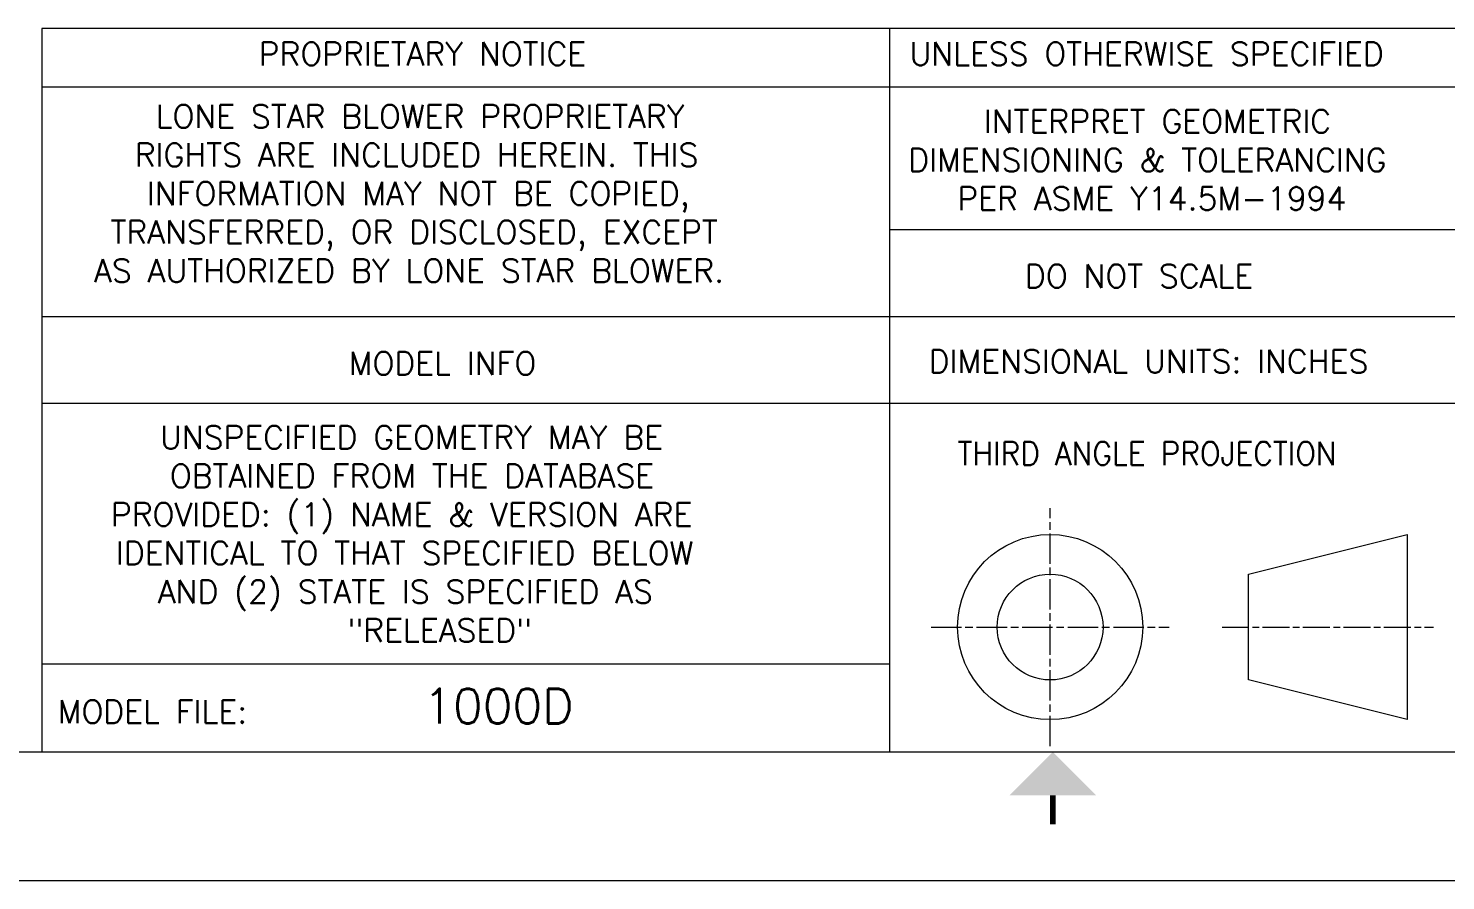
# Model space of a CAD drawing. Header units: inches. Extents: x -48 to 250, y -21 to 207.
# Drawn here: x 51.3 to 120.8, y -20.5 to 21.3 of the extents above; entities that cross this region are included whole.
import ezdxf
from ezdxf.enums import TextEntityAlignment as Align

# ---------------------------------------------------------------- set-up
doc = ezdxf.new("R2010")
doc.units = ezdxf.units.IN
doc.header["$MEASUREMENT"] = 0
doc.linetypes.add('CHAIN', pattern=[0.7087, 0.4724, -0.0591, 0.1181, -0.0591])
doc.layers.add('Title Block', color=7, linetype='Continuous')
doc.styles.add('ACANSTS', font='romans.shx', dxfattribs={"height": 1})
doc.styles.add('Roman', font='romans')

# ---------------------------------------------------------------- blocks, each defined once
blk = doc.blocks.new('LONE STAR BLOWER TITLE BLOCK (SIZE A)')
at = {"layer": 'Title Block', "lineweight": 15}
for p, q in [((23.125, 3.3125), (7.9451, 3.3125)), ((7.9451, 3.3125), (7.9451, 0.5)), ((23.125, 3.3125), (9.0934, 3.3125)), ((11.2399, 3.3125), (11.2399, 0.5)), ((13.4489, 3.0833), (7.9451, 3.0833)), ((17.3, 2.5291), (11.2399, 2.5291)), ((17.3, 2.1916), (7.9451, 2.1916)), ((17.3, 1.8541), (7.9451, 1.8541)), ((12.6353, 1.1911), (13.2521, 1.3453)), ((13.2521, 1.3453), (13.2521, 0.6257)), ((12.6353, 0.7799), (12.6353, 1.1911)), ((11.2399, 0.8416), (7.9451, 0.8416)), ((13.2521, 0.6257), (12.6353, 0.7799)), ((0.5, 0.5), (23.125, 0.5)), ((0, 0), (23.625, 0))]:
    blk.add_line(p, q, dxfattribs=at)
at = {"layer": 'Title Block', "linetype": 'CHAIN', "lineweight": 15, "ltscale": 0.249886}
for p, q in [((11.8643, 0.5229), (11.8643, 1.4481)), ((11.4017, 0.9855), (12.3269, 0.9855))]:
    blk.add_line(p, q, dxfattribs=at)
at = {"layer": 'Title Block', "linetype": 'CHAIN', "lineweight": 15, "ltscale": 0.22211}
blk.add_line((12.5325, 0.9855), (13.3549, 0.9855), dxfattribs=at)
at = {"layer": 'Title Block', "lineweight": 15, "const_width": 0.0225}
blk.add_lwpolyline([(11.875, 0.2188), (11.875, 0.3313)], dxfattribs=at)
at = {"layer": 'Title Block', "lineweight": 15}
for radius in [0.3598, 0.2056]:
    blk.add_circle((11.8643, 0.9855), radius, dxfattribs=at)
blk.add_solid([(11.7063, 0.3313), (12.0437, 0.3313), (11.875, 0.5)], dxfattribs=at)
at = {"layer": 'Title Block', "lineweight": 15, "style": 'ACANSTS', "width": 0.942857}
blk.add_text('THIRD ANGLE PROJECTION', height=0.09, dxfattribs=at).set_placement((11.5047, 1.6154))
at = {"layer": 'Title Block', "lineweight": 15, "char_height": 0.09, "attachment_point": 1, "style": 'Roman'}
for s, width, insert in [('PROPRIETARY NOTICE', 1.446871, (8.7881, 3.2585)), ('UNLESS OTHERWISE SPECIFIED', 2.301064, (11.3178, 3.2585)), ('\\pi0.24715;LONE STAR BLOWER PROPRIETARY \\P\\pi0.16572;RIGHTS ARE INCLUDED HEREIN. THIS \\P\\pi0.21286;INFORMATION MAY NOT BE COPIED, \\P\\pi0.07143;TRANSFERRED, OR DISCLOSED, EXCEPT \\P\\pi0.00715;AS AUTHORIZED BY LONE STAR BLOWER.', 2.821441, (8.1406, 3.0158)), ('\\pi0.31689;INTERPRET GEOMETRIC \\P\\pi0.02332;DIMENSIONING & TOLERANCING \\P\\pi0.21404;PER ASME Y14.5M-1994', 2.125214, (11.2899, 2.9962)), ('DO NOT SCALE', 2.301064, (11.7668, 2.3946)), ('MODEL INFO', 1.446871, (9.138, 2.0557)), ('DIMENSIONAL UNITS: INCHES', 2.301064, (11.3926, 2.0633)), ('\\pi0.33011;UNSPECIFIED GEOMETRY MAY BE \\P\\pi0.36868;OBTAINED FROM THE DATABASE \\P\\pi0.1394;PROVIDED: (1) NAME & VERSION ARE \\P\\pi0.15868;IDENTICAL TO THAT SPECIFIED BELOW \\P\\pi0.32154;AND (2) STATE IS SPECIFIED AS \\P\\pi1.05868;"RELEASED"', 2.871652, (8.0742, 1.7682)), ('MODEL FILE:', 1.446871, (8.0065, 0.702))]:
    blk.add_mtext_dynamic_manual_height_columns(s, width=width, gutter_width=1.25, heights=[0], dxfattribs=dict(at, insert=insert))
at = {"layer": 'Title Block', "lineweight": 15, "style": 'ACANSTS'}
for tag, p, height in [('DRAWN_DATE', (15.5145, 2.2938), 0.135), ('DRAWN_BY', (14.3692, 2.2855), 0.135), ('DRAWING_SUBTITLE', (17.5134, 1.9768), 0.2025), ('CHECKED_BY', (14.3914, 1.9397), 0.135), ('CHECK_DATE', (15.4958, 1.9404), 0.135), ('ENGINEER', (14.3854, 1.6081), 0.135), ('ENG_DATE', (15.4868, 1.6029), 0.135), ('DRAWING_SUBTITLE', (17.5109, 1.5494), 0.2025), ('MANUFACTURING', (14.3811, 1.2706), 0.135), ('MFG_DATE', (15.4879, 1.2695), 0.135), ('CONTROL', (14.3811, 0.9331), 0.135), ('CONTROL_DATE', (15.4879, 0.932), 0.135), ('CAGE_CODE', (17.7275, 0.9163), 0.135), ('MODEL_FILE_NAME', (8.2952, 0.6111), 0.135), ('APPROVED_BY', (14.3698, 0.5685), 0.135), ('APPROVAL_DATE', (15.4796, 0.5615), 0.135)]:
    blk.add_attdef(tag, p, '', height=height, dxfattribs=at)
at = {"layer": 'Title Block', "lineweight": 15, "style": 'Roman', "flags": 8}
for tag, height, p in [('DWG_NUMBER', 0.2812, (18.9096, 1.1474)), ('SCALE', 0.135, (17.9035, 0.7041)), ('SHEETNUMBER', 0.135, (21.2556, 0.7041)), ('TOTA_SHEETS', 0.135, (21.8939, 0.7016))]:
    blk.add_attdef(tag, text='', height=height, dxfattribs=at).set_placement(p, align=Align.TOP_LEFT)
at = {"layer": 'Title Block', "lineweight": 15, "style": 'ACANSTS'}
blk.add_attdef('REVISION', text='', height=0.135, dxfattribs=at).set_placement((22.8495, 0.8933), align=Align.CENTER)

msp = doc.modelspace()

# ---------------------------------------------------------------- block references
ref = msp.add_blockref('LONE STAR BLOWER TITLE BLOCK (SIZE A)', (-48.393, -20.549), dxfattribs=dict(xscale=12.62788581092365, yscale=12.62788581092365, zscale=12.62788581092365))
ref.add_attrib('MODEL_FILE_NAME', '1000D', (70.653, -12.832), dxfattribs={"layer": 'Title Block', "lineweight": 15, "height": 1.7048, "style": 'ACANSTS'})

doc.saveas('drawing.dxf')
